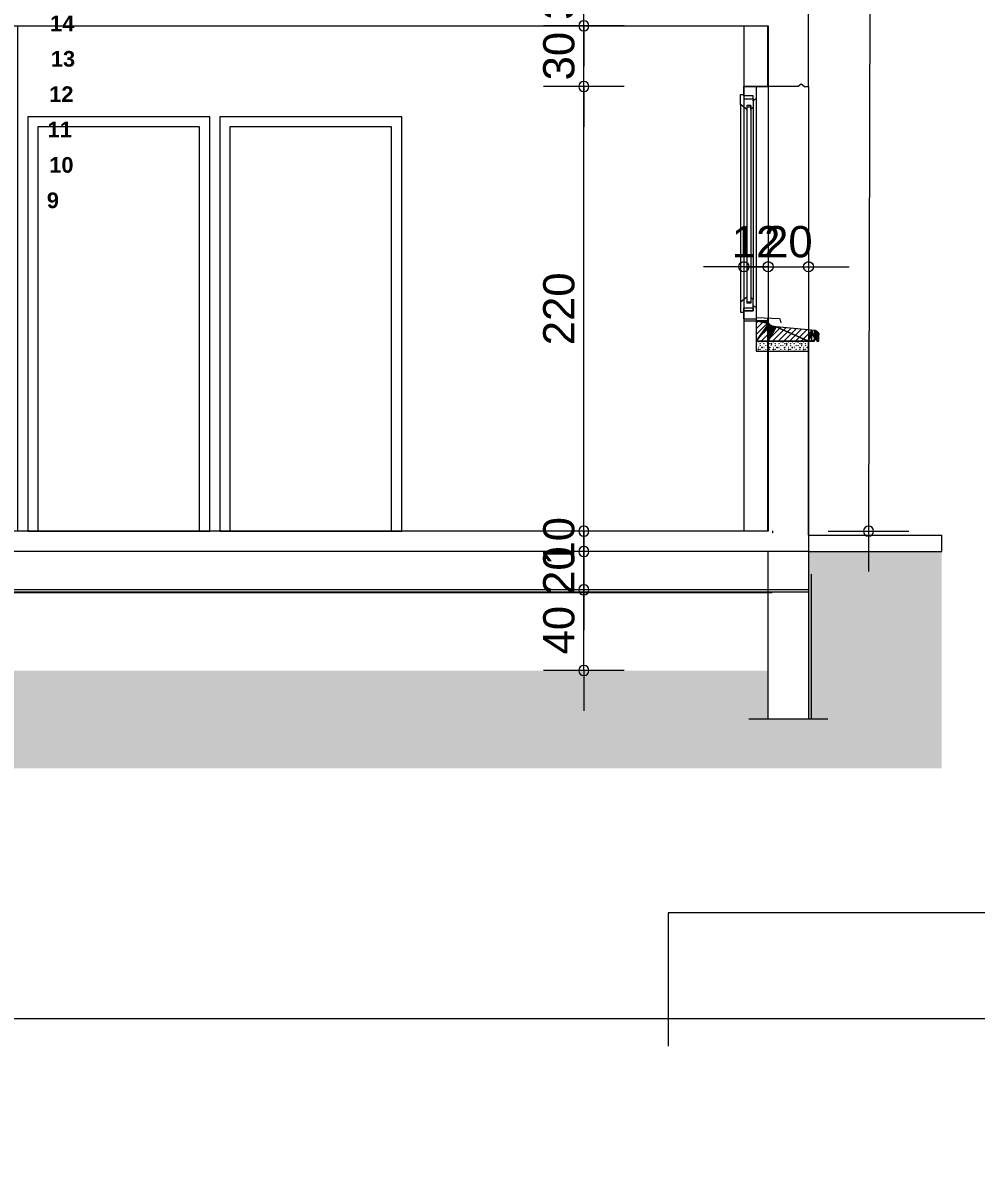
# Model space of a CAD drawing. Header units: metres. Extents: x 1.8 to 61.8, y -53.3 to -11.3.
# Drawn here: x 37.26 to 41.98, y -39.55 to -33.92 of the extents above; entities that cross this region are included whole.
import ezdxf
from ezdxf.enums import TextEntityAlignment as Align
from ezdxf.lldxf.tags import DXFTag

# ---------------------------------------------------------------- set-up
doc = ezdxf.new("R2010")
doc.units = ezdxf.units.M
doc.header["$MEASUREMENT"] = 0
doc.layers.add('Calque commun', color=7, linetype='Continuous')
doc.layers.add('Cotations', color=7, linetype='Continuous')
doc.styles.add('Arial4', font='arial.ttf', dxfattribs={"height": 0.154626})
doc.styles.add('Arial6', font='arialbd.ttf', dxfattribs={"height": 0.077267})
tags = doc.linetypes.add('HIDDEN', pattern=[0.375, 0.25, -0.125]).pattern_tags.tags
tags[6:7] = [DXFTag(74, 4), DXFTag(75, 0), DXFTag(340, '0'), DXFTag(46, 1.0), DXFTag(50, 0.0), DXFTag(44, 0.0), DXFTag(45, 0.0)]
tags[4:5] = [DXFTag(74, 4), DXFTag(75, 0), DXFTag(340, '0'), DXFTag(46, 1.0), DXFTag(50, 0.0), DXFTag(44, 0.0), DXFTag(45, 0.0)]
tags = doc.linetypes.add('HIDDENX2', pattern=[0.75, 0.5, -0.25]).pattern_tags.tags
tags[6:7] = [DXFTag(74, 4), DXFTag(75, 0), DXFTag(340, '0'), DXFTag(46, 1.0), DXFTag(50, 0.0), DXFTag(44, 0.0), DXFTag(45, 0.0)]
tags[4:5] = [DXFTag(74, 4), DXFTag(75, 0), DXFTag(340, '0'), DXFTag(46, 1.0), DXFTag(50, 0.0), DXFTag(44, 0.0), DXFTag(45, 0.0)]

# ---------------------------------------------------------------- blocks, each defined once
blk = doc.blocks.new('CARTDCE')
at = {"layer": 'Calque commun', "color": 9, "linetype": 'Continuous', "lineweight": 9}
for p, q in [((20.202, 28.93), (-21.798, 28.93)), ((-21.798, 28.93), (-21.798, 27.609))]:
    blk.add_line(p, q, dxfattribs=at)
blk = doc.blocks.new('new13')
at = {"layer": 'Cotations', "color": 14, "linetype": 'Continuous', "lineweight": 9}
blk.add_arc((0, 0), 0.5, 0, 359.9994, dxfattribs=at)
blk = doc.blocks.new('new14')
at = {"layer": 'Cotations', "color": 14, "linetype": 'Continuous', "lineweight": 9}
blk.add_arc((0, 0), 0.5, 0, 359.9994, dxfattribs=at)
blk = doc.blocks.new('DimLine49012')
at = {"layer": 'Cotations', "color": 14, "linetype": 'Continuous', "lineweight": 9}
for p, q in [((40.0393, -33.6304), (40.0393, -33.4304)), ((40.2393, -33.6304), (39.8393, -33.6304)), ((40.0393, -33.9304), (40.0393, -33.6304)), ((40.2393, -33.9304), (39.8393, -33.9304)), ((40.0393, -33.9304), (40.0393, -34.1304))]:
    blk.add_line(p, q, dxfattribs=at)
at = {"layer": 'Cotations', "color": 14, "linetype": 'Continuous', "lineweight": 9, "xscale": 0.05000000074505806, "yscale": 0.05000000074505806, "zscale": 0.05000000074505806}
for name, p, rotation in [('new14', (40.0393, -33.6304), -90.00000000000001), ('new13', (40.0393, -33.9304), 90)]:
    blk.add_blockref(name, p, dxfattribs=dict(at, rotation=rotation))
at = {"layer": 'Cotations', "color": 7, "linetype": 'Continuous', "lineweight": 9, "style": 'Arial4'}
blk.add_text('30', height=0.15463, rotation=90, dxfattribs=at).set_placement((40.0392, -33.7804), align=Align.BOTTOM_CENTER)
blk = doc.blocks.new('new25')
at = {"layer": 'Cotations', "color": 14, "linetype": 'Continuous', "lineweight": 9}
blk.add_arc((0, 0), 0.5, 0, 359.9994, dxfattribs=at)
blk = doc.blocks.new('new26')
at = {"layer": 'Cotations', "color": 14, "linetype": 'Continuous', "lineweight": 9}
blk.add_arc((0, 0), 0.5, 0, 359.9994, dxfattribs=at)
blk = doc.blocks.new('DimLine49051')
at = {"layer": 'Cotations', "color": 14, "linetype": 'Continuous', "lineweight": 9}
for p, q in [((40.0393, -33.9304), (40.0393, -33.7304)), ((40.2393, -33.9304), (39.8393, -33.9304)), ((40.0393, -34.2304), (40.0393, -33.9304)), ((40.2393, -34.2304), (39.8393, -34.2304)), ((40.0393, -34.2304), (40.0393, -34.4304))]:
    blk.add_line(p, q, dxfattribs=at)
at = {"layer": 'Cotations', "color": 14, "linetype": 'Continuous', "lineweight": 9, "xscale": 0.05000000074505806, "yscale": 0.05000000074505806, "zscale": 0.05000000074505806}
for name, p, rotation in [('new26', (40.0393, -33.9304), -90.00000000000001), ('new25', (40.0393, -34.2304), 90)]:
    blk.add_blockref(name, p, dxfattribs=dict(at, rotation=rotation))
at = {"layer": 'Cotations', "color": 7, "linetype": 'Continuous', "lineweight": 9, "style": 'Arial4'}
blk.add_text('30', height=0.15463, rotation=90, dxfattribs=at).set_placement((40.0392, -34.0804), align=Align.BOTTOM_CENTER)
blk = doc.blocks.new('new35')
at = {"layer": 'Cotations', "color": 14, "linetype": 'Continuous', "lineweight": 9}
blk.add_arc((0, 0), 0.5, 0, 359.9994, dxfattribs=at)
blk = doc.blocks.new('new36')
at = {"layer": 'Cotations', "color": 14, "linetype": 'Continuous', "lineweight": 9}
blk.add_arc((0, 0), 0.5, 0, 359.9994, dxfattribs=at)
blk = doc.blocks.new('DimLine49158')
at = {"layer": 'Cotations', "color": 14, "linetype": 'Continuous', "lineweight": 9}
for p, q in [((40.8314, -34.9219), (40.8314, -35.3219)), ((40.9514, -34.9219), (40.9514, -35.3219)), ((40.8314, -35.1219), (40.6314, -35.1219)), ((40.8314, -35.1219), (40.9514, -35.1219)), ((40.9514, -35.1219), (41.1514, -35.1219))]:
    blk.add_line(p, q, dxfattribs=at)
at = {"layer": 'Cotations', "color": 14, "linetype": 'Continuous', "lineweight": 9, "extrusion": (0, 0, -1), "xscale": 0.05000000074505806, "yscale": 0.05000000074505806, "zscale": 0.05000000074505806, "rotation": 180}
blk.add_blockref('new35', (-40.8314, -35.1219), dxfattribs=at)
at = {"layer": 'Cotations', "color": 14, "linetype": 'Continuous', "lineweight": 9, "extrusion": (0, 0, -1), "xscale": 0.05000000074505806, "yscale": 0.05000000074505806, "zscale": 0.05000000074505806}
blk.add_blockref('new36', (-40.9514, -35.1219), dxfattribs=at)
at = {"layer": 'Cotations', "color": 7, "linetype": 'Continuous', "lineweight": 9, "style": 'Arial4'}
blk.add_text('12', height=0.15463, dxfattribs=at).set_placement((40.8914, -35.1218), align=Align.BOTTOM_CENTER)
blk = doc.blocks.new('new37')
at = {"layer": 'Cotations', "color": 14, "linetype": 'Continuous', "lineweight": 9}
blk.add_arc((0, 0), 0.5, 0, 359.9994, dxfattribs=at)
blk = doc.blocks.new('new38')
at = {"layer": 'Cotations', "color": 14, "linetype": 'Continuous', "lineweight": 9}
blk.add_arc((0, 0), 0.5, 0, 359.9994, dxfattribs=at)
blk = doc.blocks.new('DimLine49164')
at = {"layer": 'Cotations', "color": 14, "linetype": 'Continuous', "lineweight": 9}
for p, q in [((40.9514, -34.9219), (40.9514, -35.3219)), ((41.1514, -34.9219), (41.1514, -35.3219)), ((40.9514, -35.1219), (40.7514, -35.1219)), ((40.9514, -35.1219), (41.1514, -35.1219)), ((41.1514, -35.1219), (41.3514, -35.1219))]:
    blk.add_line(p, q, dxfattribs=at)
at = {"layer": 'Cotations', "color": 14, "linetype": 'Continuous', "lineweight": 9, "extrusion": (0, 0, -1), "xscale": 0.05000000074505806, "yscale": 0.05000000074505806, "zscale": 0.05000000074505806, "rotation": 180}
blk.add_blockref('new37', (-40.9514, -35.1219), dxfattribs=at)
at = {"layer": 'Cotations', "color": 14, "linetype": 'Continuous', "lineweight": 9, "extrusion": (0, 0, -1), "xscale": 0.05000000074505806, "yscale": 0.05000000074505806, "zscale": 0.05000000074505806}
blk.add_blockref('new38', (-41.1514, -35.1219), dxfattribs=at)
at = {"layer": 'Cotations', "color": 7, "linetype": 'Continuous', "lineweight": 9, "style": 'Arial4'}
blk.add_text('20', height=0.15463, dxfattribs=at).set_placement((41.0514, -35.1218), align=Align.BOTTOM_CENTER)
blk = doc.blocks.new('new39')
at = {"layer": 'Cotations', "color": 14, "linetype": 'Continuous', "lineweight": 9}
blk.add_arc((0, 0), 0.5, 0, 359.9994, dxfattribs=at)
blk = doc.blocks.new('new40')
at = {"layer": 'Cotations', "color": 14, "linetype": 'Continuous', "lineweight": 9}
blk.add_arc((0, 0), 0.5, 0, 359.9994, dxfattribs=at)
blk = doc.blocks.new('DimLine49178')
at = {"layer": 'Cotations', "color": 14, "linetype": 'Continuous', "lineweight": 9}
for p, q in [((40.0393, -36.4304), (40.0393, -36.2304)), ((40.2393, -36.4304), (39.8393, -36.4304)), ((40.0393, -36.5304), (40.0393, -36.4304)), ((40.2393, -36.5304), (39.8393, -36.5304)), ((40.0393, -36.5304), (40.0393, -36.7304))]:
    blk.add_line(p, q, dxfattribs=at)
at = {"layer": 'Cotations', "color": 14, "linetype": 'Continuous', "lineweight": 9, "xscale": 0.05000000074505806, "yscale": 0.05000000074505806, "zscale": 0.05000000074505806}
for name, p, rotation in [('new40', (40.0393, -36.4304), -90.00000000000001), ('new39', (40.0393, -36.5304), 90)]:
    blk.add_blockref(name, p, dxfattribs=dict(at, rotation=rotation))
at = {"layer": 'Cotations', "color": 7, "linetype": 'Continuous', "lineweight": 9, "style": 'Arial4'}
blk.add_text('10', height=0.15463, rotation=90, dxfattribs=at).set_placement((40.0392, -36.4804), align=Align.BOTTOM_CENTER)
blk = doc.blocks.new('new41')
at = {"layer": 'Cotations', "color": 14, "linetype": 'Continuous', "lineweight": 9}
blk.add_arc((0, 0), 0.5, 0, 359.9994, dxfattribs=at)
blk = doc.blocks.new('new42')
at = {"layer": 'Cotations', "color": 14, "linetype": 'Continuous', "lineweight": 9}
blk.add_arc((0, 0), 0.5, 0, 359.9994, dxfattribs=at)
blk = doc.blocks.new('DimLine49184')
at = {"layer": 'Cotations', "color": 14, "linetype": 'Continuous', "lineweight": 9}
for p, q in [((40.0393, -36.5304), (40.0393, -36.3304)), ((40.2393, -36.5304), (39.8393, -36.5304)), ((40.0393, -36.7204), (40.0393, -36.5304)), ((40.2393, -36.7204), (39.8393, -36.7204)), ((40.0393, -36.7204), (40.0393, -36.9204))]:
    blk.add_line(p, q, dxfattribs=at)
at = {"layer": 'Cotations', "color": 14, "linetype": 'Continuous', "lineweight": 9, "xscale": 0.05000000074505806, "yscale": 0.05000000074505806, "zscale": 0.05000000074505806}
for name, p, rotation in [('new42', (40.0393, -36.5304), -90.00000000000001), ('new41', (40.0393, -36.7204), 90)]:
    blk.add_blockref(name, p, dxfattribs=dict(at, rotation=rotation))
at = {"layer": 'Cotations', "color": 7, "linetype": 'Continuous', "lineweight": 9, "style": 'Arial4'}
blk.add_text('20', height=0.15463, rotation=90, dxfattribs=at).set_placement((40.0392, -36.6254), align=Align.BOTTOM_CENTER)
blk = doc.blocks.new('new43')
at = {"layer": 'Cotations', "color": 14, "linetype": 'Continuous', "lineweight": 9}
blk.add_arc((0, 0), 0.5, 0, 359.9994, dxfattribs=at)
blk = doc.blocks.new('new44')
at = {"layer": 'Cotations', "color": 14, "linetype": 'Continuous', "lineweight": 9}
blk.add_arc((0, 0), 0.5, 0, 359.9994, dxfattribs=at)
blk = doc.blocks.new('DimLine49190')
at = {"layer": 'Cotations', "color": 14, "linetype": 'Continuous', "lineweight": 9}
for p, q in [((40.0393, -36.7204), (40.0393, -36.5204)), ((40.2393, -36.7204), (39.8393, -36.7204)), ((40.0393, -37.1192), (40.0393, -36.7204)), ((40.2393, -37.1192), (39.8393, -37.1192)), ((40.0393, -37.1192), (40.0393, -37.3192))]:
    blk.add_line(p, q, dxfattribs=at)
at = {"layer": 'Cotations', "color": 14, "linetype": 'Continuous', "lineweight": 9, "xscale": 0.05000000074505806, "yscale": 0.05000000074505806, "zscale": 0.05000000074505806}
for name, p, rotation in [('new44', (40.0393, -36.7204), -90.00000000000001), ('new43', (40.0393, -37.1192), 90)]:
    blk.add_blockref(name, p, dxfattribs=dict(at, rotation=rotation))
at = {"layer": 'Cotations', "color": 7, "linetype": 'Continuous', "lineweight": 9, "style": 'Arial4'}
blk.add_text('40', height=0.15463, rotation=90, dxfattribs=at).set_placement((40.0392, -36.9198), align=Align.BOTTOM_CENTER)
blk = doc.blocks.new('new45')
at = {"layer": 'Cotations', "color": 14, "linetype": 'Continuous', "lineweight": 9}
blk.add_arc((0, 0), 0.5, 0, 359.9994, dxfattribs=at)
blk = doc.blocks.new('new46')
at = {"layer": 'Cotations', "color": 14, "linetype": 'Continuous', "lineweight": 9}
blk.add_arc((0, 0), 0.5, 0, 359.9994, dxfattribs=at)
blk = doc.blocks.new('DimLine49203')
at = {"layer": 'Cotations', "color": 14, "linetype": 'Continuous', "lineweight": 9}
for p, q in [((40.0393, -36.4304), (40.0393, -36.2304)), ((40.2393, -36.4304), (39.8393, -36.4304)), ((40.0393, -36.5304), (40.0393, -36.4304)), ((40.2393, -36.5304), (39.8393, -36.5304)), ((40.0393, -36.5304), (40.0393, -36.7304))]:
    blk.add_line(p, q, dxfattribs=at)
at = {"layer": 'Cotations', "color": 14, "linetype": 'Continuous', "lineweight": 9, "xscale": 0.05000000074505806, "yscale": 0.05000000074505806, "zscale": 0.05000000074505806}
for name, p, rotation in [('new46', (40.0393, -36.4304), -90.00000000000001), ('new45', (40.0393, -36.5304), 90)]:
    blk.add_blockref(name, p, dxfattribs=dict(at, rotation=rotation))
at = {"layer": 'Cotations', "color": 7, "linetype": 'Continuous', "lineweight": 9, "style": 'Arial4'}
blk.add_text('10', height=0.15463, rotation=90, dxfattribs=at).set_placement((40.0392, -36.4804), align=Align.BOTTOM_CENTER)
blk = doc.blocks.new('new47')
at = {"layer": 'Cotations', "color": 14, "linetype": 'Continuous', "lineweight": 9}
blk.add_arc((0, 0), 0.5, 0, 359.9994, dxfattribs=at)
blk = doc.blocks.new('new48')
at = {"layer": 'Cotations', "color": 14, "linetype": 'Continuous', "lineweight": 9}
blk.add_arc((0, 0), 0.5, 0, 359.9994, dxfattribs=at)
blk = doc.blocks.new('DimLine49209')
at = {"layer": 'Cotations', "color": 14, "linetype": 'Continuous', "lineweight": 9}
for p, q in [((40.0393, -36.4304), (40.0393, -36.2304)), ((40.2393, -36.4304), (39.8393, -36.4304)), ((40.0393, -36.5304), (40.0393, -36.4304)), ((40.2393, -36.5304), (39.8393, -36.5304)), ((40.0393, -36.5304), (40.0393, -36.7304))]:
    blk.add_line(p, q, dxfattribs=at)
at = {"layer": 'Cotations', "color": 14, "linetype": 'Continuous', "lineweight": 9, "xscale": 0.05000000074505806, "yscale": 0.05000000074505806, "zscale": 0.05000000074505806}
for name, p, rotation in [('new48', (40.0393, -36.4304), -90.00000000000001), ('new47', (40.0393, -36.5304), 90)]:
    blk.add_blockref(name, p, dxfattribs=dict(at, rotation=rotation))
at = {"layer": 'Cotations', "color": 7, "linetype": 'Continuous', "lineweight": 9, "style": 'Arial4'}
blk.add_text('10', height=0.15463, rotation=90, dxfattribs=at).set_placement((40.0392, -36.4804), align=Align.BOTTOM_CENTER)
blk = doc.blocks.new('new53')
at = {"layer": 'Cotations', "color": 14, "linetype": 'Continuous', "lineweight": 9}
blk.add_arc((0, 0), 0.5, 0, 359.9994, dxfattribs=at)
blk = doc.blocks.new('new54')
at = {"layer": 'Cotations', "color": 14, "linetype": 'Continuous', "lineweight": 9}
blk.add_arc((0, 0), 0.5, 0, 359.9994, dxfattribs=at)
blk = doc.blocks.new('DimLine49246')
at = {"layer": 'Cotations', "color": 14, "linetype": 'Continuous', "lineweight": 9}
for p, q in [((40.0393, -34.2304), (40.0393, -34.0304)), ((40.2393, -34.2304), (39.8393, -34.2304)), ((40.0393, -36.4304), (40.0393, -34.2304)), ((40.2393, -36.4304), (39.8393, -36.4304)), ((40.0393, -36.4304), (40.0393, -36.6304))]:
    blk.add_line(p, q, dxfattribs=at)
at = {"layer": 'Cotations', "color": 14, "linetype": 'Continuous', "lineweight": 9, "xscale": 0.05000000074505806, "yscale": 0.05000000074505806, "zscale": 0.05000000074505806}
for name, p, rotation in [('new54', (40.0393, -34.2304), -90.00000000000001), ('new53', (40.0393, -36.4304), 90)]:
    blk.add_blockref(name, p, dxfattribs=dict(at, rotation=rotation))
at = {"layer": 'Cotations', "color": 7, "linetype": 'Continuous', "lineweight": 9, "style": 'Arial4'}
blk.add_text('220', height=0.15463, rotation=90, dxfattribs=at).set_placement((40.0392, -35.3304), align=Align.BOTTOM_CENTER)
blk = doc.blocks.new('new68')
at = {"layer": 'Cotations', "color": 14, "linetype": 'Continuous', "lineweight": 9}
blk.add_arc((0, 0), 0.5, 0, 359.9994, dxfattribs=at)
blk = doc.blocks.new('DimLine49315')
at = {"layer": 'Cotations', "color": 14, "linetype": 'Continuous', "lineweight": 9}
for p, q in [((41.4613, -31.0166), (41.4482, -36.4304)), ((41.2482, -36.4304), (41.6482, -36.4304)), ((41.4482, -36.4304), (41.4478, -36.6304))]:
    blk.add_line(p, q, dxfattribs=at)
at = {"layer": 'Cotations', "color": 14, "linetype": 'Continuous', "lineweight": 9, "xscale": 0.05000000203159213, "yscale": 0.05000000203159213, "zscale": 0.05000000074505806, "rotation": 89.86126708869475}
blk.add_blockref('new68', (41.4482, -36.4304), dxfattribs=at)
blk = doc.blocks.new('hatch28')
at = {"layer": 'Calque commun', "color": 7, "linetype": 'Continuous', "lineweight": 9}
for p, q in [((40.9032, -35.3904), (40.8929, -35.4007)), ((40.9314, -35.3904), (40.8929, -35.429)), ((40.9515, -35.3987), (40.8929, -35.4573)), ((40.9659, -35.4126), (40.8929, -35.4856)), ((40.9875, -35.4192), (40.9163, -35.4904)), ((41.0135, -35.4215), (40.9446, -35.4904)), ((41.0392, -35.424), (40.9729, -35.4904)), ((41.065, -35.4266), (41.0012, -35.4904)), ((41.0907, -35.4292), (41.0294, -35.4904)), ((41.1164, -35.4317), (41.0577, -35.4904)), ((41.1421, -35.4343), (41.086, -35.4904)), ((41.1679, -35.4368), (41.1143, -35.4904)), ((41.1919, -35.4411), (41.1426, -35.4904)), ((41.2029, -35.4584), (41.1709, -35.4904)), ((41.2029, -35.4867), (41.1991, -35.4904))]:
    blk.add_line(p, q, dxfattribs=at)
at = {"layer": 'Calque commun', "color": 7, "linetype": 'Continuous', "lineweight": 18}
mesh = blk.add_polyface(dxfattribs=at)
corners = [(40.9602, -35.4086), (40.9574, -35.406), (40.9514, -35.4904), (40.9917, -35.4193), (40.9879, -35.4193), (41.191, -35.4406), (41.1871, -35.4389), (41.1847, -35.4832), (41.1833, -35.4839), (41.1809, -35.4376), (41.1928, -35.4875), (41.193, -35.4889), (41.2029, -35.4904), (41.1923, -35.4861), (40.8929, -35.4904), (41.1891, -35.4396), (40.9732, -35.4162), (40.9697, -35.4147), (40.8929, -35.3904), (40.9504, -35.3972), (40.9486, -35.3939), (40.9804, -35.4183), (40.9768, -35.4174), (41.1928, -35.4417), (40.9549, -35.4033), (40.9525, -35.4003), (41.2029, -35.4575), (41.1904, -35.4839), (41.1915, -35.4848), (41.1514, -35.4904), (41.1664, -35.4904), (41.1664, -35.4367), (41.1814, -35.4861), (41.1822, -35.4848), (41.1851, -35.4383), (40.9841, -35.419), (41.1809, -35.4874), (40.9632, -35.4109), (41.1861, -35.4828), (40.9664, -35.4129), (41.1989, -35.4477), (41.1976, -35.446), (41.2018, -35.4534), (41.201, -35.4514), (41.2, -35.4495), (41.1809, -35.4904), (41.1807, -35.4889), (40.9471, -35.3904), (41.183, -35.4378), (41.2024, -35.4554), (41.1945, -35.443), (41.1876, -35.4828), (41.189, -35.4832), (41.1928, -35.4904), (41.1961, -35.4444)]
mesh.append_faces([[corners[k] for k in face] for face in [(18, 20, 47)]], dxfattribs={"vtx0": -1, "color": 7})
mesh.append_faces([[corners[k] for k in face] for face in [(5, 7, 23), (38, 23, 7), (3, 29, 31), (49, 38, 26), (26, 28, 12), (34, 7, 6), (8, 30, 33)]], dxfattribs={"vtx0": -1, "vtx1": -1, "color": 7})
mesh.append_faces([[corners[k] for k in face] for face in [(5, 6, 7), (34, 9, 7), (42, 44, 38), (8, 31, 30), (38, 41, 50)]], dxfattribs={"vtx0": -1, "vtx1": -1, "vtx2": -1, "color": 7})
mesh.append_faces([[corners[k] for k in face] for face in [(1, 14, 2), (18, 19, 20), (18, 24, 25), (26, 27, 28), (38, 40, 41), (38, 44, 40), (18, 25, 19), (8, 9, 31), (38, 50, 23), (26, 51, 52), (26, 52, 27), (3, 2, 29), (26, 38, 51)]], dxfattribs={"vtx0": -1, "vtx2": -1, "color": 7})
mesh.append_faces([[corners[k] for k in face] for face in [(45, 46, 30)]], dxfattribs={"vtx1": -1, "color": 7})
mesh.append_faces([[corners[k] for k in face] for face in [(0, 1, 2), (3, 4, 2), (8, 7, 9), (10, 11, 12), (13, 10, 12), (16, 17, 2), (21, 22, 2), (29, 30, 31), (32, 33, 30), (4, 35, 2), (36, 32, 30), (37, 0, 2), (17, 39, 2), (39, 37, 2), (28, 13, 12), (22, 16, 2), (49, 42, 38), (35, 21, 2), (1, 24, 14), (18, 14, 24), (46, 36, 30)]], dxfattribs={"vtx1": -1, "vtx2": -1, "color": 7})
mesh.append_faces([[corners[k] for k in face] for face in [(5, 15, 6), (42, 43, 44), (34, 48, 9), (11, 53, 12), (41, 54, 50)]], dxfattribs={"vtx2": -1, "color": 7})
blk = doc.blocks.new('Block50895')
at = {"layer": 'Calque commun', "color": 7, "linetype": 'Continuous', "lineweight": 9}
for p, q in [((40.8938, -35.5013), (40.8929, -35.5013)), ((40.8929, -35.5045), (40.8938, -35.5045)), ((40.8935, -35.5123), (40.8929, -35.5117)), ((40.8929, -35.5129), (40.8935, -35.5123)), ((40.8947, -35.5029), (40.8938, -35.5013)), ((40.8938, -35.5045), (40.8947, -35.5029)), ((40.9004, -35.531), (40.9013, -35.5294)), ((40.9013, -35.5327), (40.9004, -35.531)), ((40.9013, -35.5294), (40.9032, -35.5294)), ((40.9032, -35.5327), (40.9013, -35.5327)), ((40.9016, -35.4935), (40.9022, -35.4929)), ((40.9022, -35.4942), (40.9016, -35.4935)), ((40.9016, -35.5217), (40.9022, -35.521)), ((40.9022, -35.5223), (40.9016, -35.5217)), ((40.9022, -35.4929), (40.9029, -35.4935)), ((40.9029, -35.4935), (40.9022, -35.4942)), ((40.9022, -35.521), (40.9029, -35.5217)), ((40.9029, -35.5217), (40.9022, -35.5223)), ((40.9032, -35.5294), (40.9041, -35.531)), ((40.9041, -35.531), (40.9032, -35.5327)), ((40.911, -35.5029), (40.9116, -35.5023)), ((40.9116, -35.5035), (40.911, -35.5029)), ((40.911, -35.5123), (40.9116, -35.5117)), ((40.9116, -35.5129), (40.911, -35.5123)), ((40.911, -35.531), (40.9116, -35.5304)), ((40.9116, -35.5317), (40.911, -35.531)), ((40.9116, -35.5023), (40.9122, -35.5029)), ((40.9122, -35.5029), (40.9116, -35.5035)), ((40.9116, -35.5117), (40.9122, -35.5123)), ((40.9122, -35.5123), (40.9116, -35.5129)), ((40.9116, -35.5304), (40.9122, -35.531)), ((40.9122, -35.531), (40.9116, -35.5317)), ((40.9191, -35.5217), (40.92, -35.52)), ((40.92, -35.5233), (40.9191, -35.5217)), ((40.92, -35.52), (40.9219, -35.52)), ((40.9219, -35.5233), (40.92, -35.5233)), ((40.9204, -35.4935), (40.921, -35.4929)), ((40.921, -35.4942), (40.9204, -35.4935)), ((40.921, -35.4929), (40.9216, -35.4935)), ((40.9216, -35.4935), (40.921, -35.4942)), ((40.9219, -35.52), (40.9229, -35.5217)), ((40.9229, -35.5217), (40.9219, -35.5233)), ((40.9297, -35.5029), (40.9304, -35.5023)), ((40.9304, -35.5035), (40.9297, -35.5029)), ((40.9297, -35.5217), (40.9304, -35.521)), ((40.9304, -35.5223), (40.9297, -35.5217)), ((40.9304, -35.5023), (40.931, -35.5029)), ((40.931, -35.5029), (40.9304, -35.5035)), ((40.9304, -35.521), (40.931, -35.5217)), ((40.931, -35.5217), (40.9304, -35.5223)), ((40.9391, -35.4935), (40.9397, -35.4929)), ((40.9397, -35.4942), (40.9391, -35.4935)), ((40.9391, -35.5123), (40.9397, -35.5117)), ((40.9397, -35.5129), (40.9391, -35.5123)), ((40.9391, -35.531), (40.9397, -35.5304)), ((40.9397, -35.5317), (40.9391, -35.531)), ((40.9397, -35.4929), (40.9404, -35.4935)), ((40.9404, -35.4935), (40.9397, -35.4942)), ((40.9397, -35.5117), (40.9404, -35.5123)), ((40.9404, -35.5123), (40.9397, -35.5129)), ((40.9397, -35.5304), (40.9404, -35.531)), ((40.9404, -35.531), (40.9397, -35.5317)), ((40.9472, -35.4935), (40.9482, -35.4919)), ((40.9482, -35.4952), (40.9472, -35.4935)), ((40.9482, -35.4919), (40.95, -35.4919)), ((40.95, -35.4952), (40.9482, -35.4952)), ((40.9485, -35.5123), (40.9491, -35.5117)), ((40.9491, -35.5129), (40.9485, -35.5123)), ((40.9491, -35.5117), (40.9497, -35.5123)), ((40.9497, -35.5123), (40.9491, -35.5129)), ((40.95, -35.4919), (40.951, -35.4935)), ((40.951, -35.4935), (40.95, -35.4952)), ((40.9566, -35.5217), (40.9575, -35.52)), ((40.9575, -35.5233), (40.9566, -35.5217)), ((40.9575, -35.52), (40.9594, -35.52)), ((40.9594, -35.5233), (40.9575, -35.5233)), ((40.9579, -35.5029), (40.9585, -35.5023)), ((40.9585, -35.5035), (40.9579, -35.5029)), ((40.9579, -35.531), (40.9585, -35.5304)), ((40.9585, -35.5317), (40.9579, -35.531)), ((40.9585, -35.5023), (40.9591, -35.5029)), ((40.9591, -35.5029), (40.9585, -35.5035)), ((40.9585, -35.5304), (40.9591, -35.531)), ((40.9591, -35.531), (40.9585, -35.5317)), ((40.9594, -35.52), (40.9604, -35.5217)), ((40.9604, -35.5217), (40.9594, -35.5233)), ((40.966, -35.5029), (40.9669, -35.5013)), ((40.9669, -35.5045), (40.966, -35.5029)), ((40.9669, -35.5013), (40.9679, -35.5013)), ((40.9679, -35.5045), (40.9669, -35.5045)), ((40.9672, -35.5123), (40.9679, -35.5117)), ((40.9679, -35.5129), (40.9672, -35.5123)), ((40.9688, -35.5013), (40.9679, -35.5013)), ((40.9679, -35.5045), (40.9688, -35.5045)), ((40.9685, -35.5123), (40.9679, -35.5117)), ((40.9679, -35.5129), (40.9685, -35.5123)), ((40.9697, -35.5029), (40.9688, -35.5013)), ((40.9688, -35.5045), (40.9697, -35.5029)), ((40.9754, -35.531), (40.9763, -35.5294)), ((40.9763, -35.5327), (40.9754, -35.531)), ((40.9763, -35.5294), (40.9782, -35.5294)), ((40.9782, -35.5327), (40.9763, -35.5327)), ((40.9766, -35.4935), (40.9772, -35.4929)), ((40.9772, -35.4942), (40.9766, -35.4935)), ((40.9766, -35.5217), (40.9772, -35.521)), ((40.9772, -35.5223), (40.9766, -35.5217)), ((40.9772, -35.4929), (40.9779, -35.4935)), ((40.9779, -35.4935), (40.9772, -35.4942)), ((40.9772, -35.521), (40.9779, -35.5217)), ((40.9779, -35.5217), (40.9772, -35.5223)), ((40.9782, -35.5294), (40.9791, -35.531)), ((40.9791, -35.531), (40.9782, -35.5327)), ((40.986, -35.5029), (40.9866, -35.5023)), ((40.9866, -35.5035), (40.986, -35.5029)), ((40.986, -35.5123), (40.9866, -35.5117)), ((40.9866, -35.5129), (40.986, -35.5123)), ((40.986, -35.531), (40.9866, -35.5304)), ((40.9866, -35.5317), (40.986, -35.531)), ((40.9866, -35.5023), (40.9872, -35.5029)), ((40.9872, -35.5029), (40.9866, -35.5035)), ((40.9866, -35.5117), (40.9872, -35.5123)), ((40.9872, -35.5123), (40.9866, -35.5129)), ((40.9866, -35.5304), (40.9872, -35.531)), ((40.9872, -35.531), (40.9866, -35.5317)), ((40.9941, -35.5217), (40.995, -35.52)), ((40.995, -35.5233), (40.9941, -35.5217)), ((40.995, -35.52), (40.9969, -35.52)), ((40.9969, -35.5233), (40.995, -35.5233)), ((40.9954, -35.4935), (40.996, -35.4929)), ((40.996, -35.4942), (40.9954, -35.4935)), ((40.996, -35.4929), (40.9966, -35.4935)), ((40.9966, -35.4935), (40.996, -35.4942)), ((40.9969, -35.52), (40.9979, -35.5217)), ((40.9979, -35.5217), (40.9969, -35.5233)), ((41.0047, -35.5029), (41.0054, -35.5023)), ((41.0054, -35.5035), (41.0047, -35.5029)), ((41.0047, -35.5217), (41.0054, -35.521)), ((41.0054, -35.5223), (41.0047, -35.5217)), ((41.0054, -35.5023), (41.006, -35.5029)), ((41.006, -35.5029), (41.0054, -35.5035)), ((41.0054, -35.521), (41.006, -35.5217)), ((41.006, -35.5217), (41.0054, -35.5223)), ((41.0141, -35.4935), (41.0147, -35.4929)), ((41.0147, -35.4942), (41.0141, -35.4935)), ((41.0141, -35.5123), (41.0147, -35.5117)), ((41.0147, -35.5129), (41.0141, -35.5123)), ((41.0141, -35.531), (41.0147, -35.5304)), ((41.0147, -35.5317), (41.0141, -35.531)), ((41.0147, -35.4929), (41.0154, -35.4935)), ((41.0154, -35.4935), (41.0147, -35.4942)), ((41.0147, -35.5117), (41.0154, -35.5123)), ((41.0154, -35.5123), (41.0147, -35.5129)), ((41.0147, -35.5304), (41.0154, -35.531)), ((41.0154, -35.531), (41.0147, -35.5317)), ((41.0222, -35.4935), (41.0232, -35.4919)), ((41.0232, -35.4952), (41.0222, -35.4935)), ((41.0232, -35.4919), (41.025, -35.4919)), ((41.025, -35.4952), (41.0232, -35.4952)), ((41.0235, -35.5123), (41.0241, -35.5117)), ((41.0241, -35.5129), (41.0235, -35.5123)), ((41.0241, -35.5117), (41.0247, -35.5123)), ((41.0247, -35.5123), (41.0241, -35.5129)), ((41.025, -35.4919), (41.026, -35.4935)), ((41.026, -35.4935), (41.025, -35.4952)), ((41.0316, -35.5217), (41.0326, -35.52)), ((41.0326, -35.5233), (41.0316, -35.5217)), ((41.0326, -35.52), (41.0344, -35.52)), ((41.0344, -35.5233), (41.0326, -35.5233)), ((41.0329, -35.5029), (41.0335, -35.5023)), ((41.0335, -35.5035), (41.0329, -35.5029)), ((41.0329, -35.531), (41.0335, -35.5304)), ((41.0335, -35.5317), (41.0329, -35.531)), ((41.0335, -35.5023), (41.0341, -35.5029)), ((41.0341, -35.5029), (41.0335, -35.5035)), ((41.0335, -35.5304), (41.0341, -35.531)), ((41.0341, -35.531), (41.0335, -35.5317)), ((41.0344, -35.52), (41.0354, -35.5217)), ((41.0354, -35.5217), (41.0344, -35.5233)), ((41.041, -35.5029), (41.0419, -35.5013)), ((41.0419, -35.5045), (41.041, -35.5029)), ((41.0419, -35.5013), (41.0429, -35.5013)), ((41.0429, -35.5045), (41.0419, -35.5045)), ((41.0422, -35.5123), (41.0429, -35.5117)), ((41.0429, -35.5129), (41.0422, -35.5123)), ((41.0438, -35.5013), (41.0429, -35.5013)), ((41.0429, -35.5045), (41.0438, -35.5045)), ((41.0435, -35.5123), (41.0429, -35.5117)), ((41.0429, -35.5129), (41.0435, -35.5123)), ((41.0447, -35.5029), (41.0438, -35.5013)), ((41.0438, -35.5045), (41.0447, -35.5029)), ((41.0504, -35.531), (41.0513, -35.5294)), ((41.0513, -35.5327), (41.0504, -35.531)), ((41.0513, -35.5294), (41.0532, -35.5294)), ((41.0532, -35.5327), (41.0513, -35.5327)), ((41.0516, -35.4935), (41.0522, -35.4929)), ((41.0522, -35.4942), (41.0516, -35.4935)), ((41.0516, -35.5217), (41.0522, -35.521)), ((41.0522, -35.5223), (41.0516, -35.5217)), ((41.0522, -35.4929), (41.0529, -35.4935)), ((41.0529, -35.4935), (41.0522, -35.4942)), ((41.0522, -35.521), (41.0529, -35.5217)), ((41.0529, -35.5217), (41.0522, -35.5223)), ((41.0532, -35.5294), (41.0541, -35.531)), ((41.0541, -35.531), (41.0532, -35.5327)), ((41.061, -35.5029), (41.0616, -35.5023)), ((41.0616, -35.5035), (41.061, -35.5029)), ((41.061, -35.5123), (41.0616, -35.5117)), ((41.0616, -35.5129), (41.061, -35.5123)), ((41.061, -35.531), (41.0616, -35.5304)), ((41.0616, -35.5317), (41.061, -35.531)), ((41.0616, -35.5023), (41.0622, -35.5029)), ((41.0622, -35.5029), (41.0616, -35.5035)), ((41.0616, -35.5117), (41.0622, -35.5123)), ((41.0622, -35.5123), (41.0616, -35.5129)), ((41.0616, -35.5304), (41.0622, -35.531)), ((41.0622, -35.531), (41.0616, -35.5317)), ((41.0691, -35.5217), (41.07, -35.52)), ((41.07, -35.5233), (41.0691, -35.5217)), ((41.07, -35.52), (41.0719, -35.52)), ((41.0719, -35.5233), (41.07, -35.5233)), ((41.0704, -35.4935), (41.071, -35.4929)), ((41.071, -35.4942), (41.0704, -35.4935)), ((41.071, -35.4929), (41.0716, -35.4935)), ((41.0716, -35.4935), (41.071, -35.4942)), ((41.0719, -35.52), (41.0729, -35.5217)), ((41.0729, -35.5217), (41.0719, -35.5233)), ((41.0797, -35.5029), (41.0804, -35.5023)), ((41.0804, -35.5035), (41.0797, -35.5029)), ((41.0797, -35.5217), (41.0804, -35.521)), ((41.0804, -35.5223), (41.0797, -35.5217)), ((41.0804, -35.5023), (41.081, -35.5029)), ((41.081, -35.5029), (41.0804, -35.5035)), ((41.0804, -35.521), (41.081, -35.5217)), ((41.081, -35.5217), (41.0804, -35.5223)), ((41.0891, -35.4935), (41.0897, -35.4929)), ((41.0897, -35.4942), (41.0891, -35.4935)), ((41.0891, -35.5123), (41.0897, -35.5117)), ((41.0897, -35.5129), (41.0891, -35.5123)), ((41.0891, -35.531), (41.0897, -35.5304)), ((41.0897, -35.5317), (41.0891, -35.531)), ((41.0897, -35.4929), (41.0904, -35.4935)), ((41.0904, -35.4935), (41.0897, -35.4942)), ((41.0897, -35.5117), (41.0904, -35.5123)), ((41.0904, -35.5123), (41.0897, -35.5129)), ((41.0897, -35.5304), (41.0904, -35.531)), ((41.0904, -35.531), (41.0897, -35.5317)), ((41.0972, -35.4935), (41.0982, -35.4919)), ((41.0982, -35.4952), (41.0972, -35.4935)), ((41.0982, -35.4919), (41.1, -35.4919)), ((41.1, -35.4952), (41.0982, -35.4952)), ((41.0985, -35.5123), (41.0991, -35.5117)), ((41.0991, -35.5129), (41.0985, -35.5123)), ((41.0991, -35.5117), (41.0997, -35.5123)), ((41.0997, -35.5123), (41.0991, -35.5129)), ((41.1, -35.4919), (41.101, -35.4935)), ((41.101, -35.4935), (41.1, -35.4952)), ((41.1066, -35.5217), (41.1075, -35.52)), ((41.1075, -35.5233), (41.1066, -35.5217)), ((41.1075, -35.52), (41.1094, -35.52)), ((41.1094, -35.5233), (41.1075, -35.5233)), ((41.1079, -35.5029), (41.1085, -35.5023)), ((41.1085, -35.5035), (41.1079, -35.5029)), ((41.1079, -35.531), (41.1085, -35.5304)), ((41.1085, -35.5317), (41.1079, -35.531)), ((41.1085, -35.5023), (41.1091, -35.5029)), ((41.1091, -35.5029), (41.1085, -35.5035)), ((41.1085, -35.5304), (41.1091, -35.531)), ((41.1091, -35.531), (41.1085, -35.5317)), ((41.1094, -35.52), (41.1104, -35.5217)), ((41.1104, -35.5217), (41.1094, -35.5233)), ((41.116, -35.5029), (41.1169, -35.5013)), ((41.1169, -35.5045), (41.116, -35.5029)), ((41.1169, -35.5013), (41.1179, -35.5013)), ((41.1179, -35.5045), (41.1169, -35.5045)), ((41.1172, -35.5123), (41.1179, -35.5117)), ((41.1179, -35.5129), (41.1172, -35.5123)), ((41.1188, -35.5013), (41.1179, -35.5013)), ((41.1179, -35.5045), (41.1188, -35.5045)), ((41.1185, -35.5123), (41.1179, -35.5117)), ((41.1179, -35.5129), (41.1185, -35.5123)), ((41.1197, -35.5029), (41.1188, -35.5013)), ((41.1188, -35.5045), (41.1197, -35.5029)), ((41.1254, -35.531), (41.1263, -35.5294)), ((41.1263, -35.5327), (41.1254, -35.531)), ((41.1263, -35.5294), (41.1282, -35.5294)), ((41.1282, -35.5327), (41.1263, -35.5327)), ((41.1266, -35.4935), (41.1272, -35.4929)), ((41.1272, -35.4942), (41.1266, -35.4935)), ((41.1266, -35.5217), (41.1272, -35.521)), ((41.1272, -35.5223), (41.1266, -35.5217)), ((41.1272, -35.4929), (41.1279, -35.4935)), ((41.1279, -35.4935), (41.1272, -35.4942)), ((41.1272, -35.521), (41.1279, -35.5217)), ((41.1279, -35.5217), (41.1272, -35.5223)), ((41.1282, -35.5294), (41.1291, -35.531)), ((41.1291, -35.531), (41.1282, -35.5327)), ((41.136, -35.5029), (41.1366, -35.5023)), ((41.1366, -35.5035), (41.136, -35.5029)), ((41.136, -35.5123), (41.1366, -35.5117)), ((41.1366, -35.5129), (41.136, -35.5123)), ((41.136, -35.531), (41.1366, -35.5304)), ((41.1366, -35.5317), (41.136, -35.531)), ((41.1366, -35.5023), (41.1372, -35.5029)), ((41.1372, -35.5029), (41.1366, -35.5035)), ((41.1366, -35.5117), (41.1372, -35.5123)), ((41.1372, -35.5123), (41.1366, -35.5129)), ((41.1366, -35.5304), (41.1372, -35.531)), ((41.1372, -35.531), (41.1366, -35.5317)), ((41.1441, -35.5217), (41.145, -35.52)), ((41.145, -35.5233), (41.1441, -35.5217)), ((41.145, -35.52), (41.1469, -35.52)), ((41.1469, -35.5233), (41.145, -35.5233)), ((41.1454, -35.4935), (41.146, -35.4929)), ((41.146, -35.4942), (41.1454, -35.4935)), ((41.146, -35.4929), (41.1466, -35.4935)), ((41.1466, -35.4935), (41.146, -35.4942)), ((41.1469, -35.52), (41.1479, -35.5217)), ((41.1479, -35.5217), (41.1469, -35.5233)), ((40.911, -35.5404), (40.9116, -35.5398)), ((40.9116, -35.5398), (40.9122, -35.5404)), ((40.9285, -35.5404), (40.9294, -35.5388)), ((40.9294, -35.5388), (40.9313, -35.5388)), ((40.9313, -35.5388), (40.9322, -35.5404)), ((40.986, -35.5404), (40.9866, -35.5398)), ((40.9866, -35.5398), (40.9872, -35.5404)), ((41.0035, -35.5404), (41.0044, -35.5388)), ((41.0044, -35.5388), (41.0063, -35.5388)), ((41.0063, -35.5388), (41.0072, -35.5404)), ((41.061, -35.5404), (41.0616, -35.5398)), ((41.0616, -35.5398), (41.0622, -35.5404)), ((41.0785, -35.5404), (41.0794, -35.5388)), ((41.0794, -35.5388), (41.0813, -35.5388)), ((41.0813, -35.5388), (41.0822, -35.5404)), ((41.136, -35.5404), (41.1366, -35.5398)), ((41.1366, -35.5398), (41.1372, -35.5404))]:
    blk.add_line(p, q, dxfattribs=at)
blk = doc.blocks.new('pattern5')
at = {"layer": 'Calque commun', "color": 0, "linetype": 'ByBlock', "lineweight": -2}
blk.add_blockref('Block50895', (0, 0), dxfattribs=at)
at = {"layer": 'Calque commun', "color": 7, "linetype": 'Continuous', "lineweight": 18}
mesh = blk.add_polyface(dxfattribs=at)
corners = [(40.8929, -35.4904), (40.8929, -35.5404), (41.1514, -35.5404), (41.1514, -35.4904)]
mesh.append_faces([[corners[k] for k in face] for face in [(0, 1, 2, 3)]], dxfattribs={"color": 7})

msp = doc.modelspace()

# ---------------------------------------------------------------- hatches: boundary and pattern name
at = {"layer": 'Calque commun', "linetype": 'Continuous', "lineweight": 18}
msp.add_hatch(color=9, dxfattribs=at).paths.add_polyline_path([(41.8099, -37.6027), (41.8099, -36.5304), (41.1514, -36.5304), (41.1514, -37.1354), (41.1514, -37.3594), (40.9514, -37.3594), (40.9514, -37.1204), (32.3498, -37.1204), (32.3498, -37.3594), (32.1498, -37.3594), (32.1498, -36.6804), (31.4709, -36.6804), (31.4709, -37.6027)])

# ---------------------------------------------------------------- linework, layer by layer
at = {"layer": 'Calque commun', "color": 7, "linetype": 'Continuous', "lineweight": 18}
for p, q in [((41.1514, -34.2304), (41.1514, -33.5887)), ((32.3498, -33.9304), (40.9514, -33.9304)), ((34.8359, -33.9304), (40.4811, -33.9304)), ((40.8314, -33.9304), (40.8314, -34.2304)), ((40.9514, -34.2304), (40.9514, -33.9304)), ((40.9548, -34.2304), (40.8314, -34.2304)), ((41.0996, -34.2304), (40.9514, -34.2304)), ((41.1146, -34.219), (41.0996, -34.2304)), ((41.1296, -34.2304), (41.1146, -34.219)), ((41.1296, -34.2304), (41.1514, -34.2304)), ((40.8314, -35.3804), (40.8929, -35.3804)), ((40.8314, -35.3804), (40.8314, -36.4304)), ((40.9514, -36.4304), (40.9514, -35.5404)), ((41.1514, -36.4504), (41.1514, -35.5404)), ((40.9514, -36.4304), (32.4697, -36.4304)), ((41.1514, -36.4504), (41.8099, -36.4504)), ((41.1514, -36.4623), (41.1514, -36.5304)), ((41.8099, -36.5304), (41.8099, -36.4504)), ((41.1514, -36.5304), (32.1498, -36.5304)), ((40.9514, -36.7204), (40.9514, -36.5304)), ((41.1514, -36.5304), (41.1514, -37.3594)), ((40.9514, -36.7204), (32.1498, -36.7204)), ((41.1514, -36.7204), (40.8514, -36.7204)), ((40.9514, -37.3594), (40.9514, -36.7204)), ((40.9514, -36.7306), (41.1514, -36.7306))]:
    msp.add_line(p, q, dxfattribs=at)
at = {"layer": 'Calque commun', "color": 3, "linetype": 'ByBlock', "lineweight": -2}
for p, q in [((40.9514, -34.2304), (40.9514, -33.9304)), ((40.9514, -36.4304), (40.9514, -35.3754)), ((32.3691, -36.7313), (40.9708, -36.7313))]:
    msp.add_line(p, q, dxfattribs=at)
at = {"layer": 'Calque commun', "color": 7, "linetype": 'Continuous', "lineweight": 9}
for p, q in [((40.8314, -34.2304), (40.9514, -34.2304)), ((40.8314, -34.2304), (40.9514, -34.2304)), ((40.9548, -34.2304), (40.8314, -34.2304)), ((40.8314, -34.2769), (40.8314, -34.2304)), ((40.8929, -34.2304), (40.8929, -35.3904)), ((40.9514, -34.2304), (40.9514, -35.3775)), ((41.1146, -34.219), (41.1146, -34.219)), ((41.1514, -34.2304), (41.1514, -36.4623)), ((41.1514, -34.2304), (41.1514, -35.4352)), ((40.8149, -34.2699), (40.8314, -34.2699)), ((40.8149, -34.3199), (40.8149, -34.2699)), ((40.8314, -34.2699), (40.8314, -34.2919)), ((40.8779, -34.2769), (40.8314, -34.2769)), ((40.8314, -34.2919), (40.8779, -34.2919)), ((40.8779, -34.2919), (40.8779, -34.2769)), ((40.8929, -34.2919), (40.8779, -34.3019)), ((40.8779, -34.3019), (40.8779, -34.2919)), ((40.8779, -34.2919), (40.8779, -34.3326)), ((40.8929, -34.2769), (40.8929, -34.2919)), ((40.8456, -34.3443), (40.8149, -34.3199)), ((40.8149, -34.3199), (40.8149, -35.2974)), ((40.8656, -34.3246), (40.8456, -34.3246)), ((40.8456, -34.3246), (40.8456, -34.3443)), ((40.8456, -34.3246), (40.8456, -35.3027)), ((40.8656, -34.3326), (40.8456, -34.3326)), ((40.8656, -34.3326), (40.8656, -34.3246)), ((40.8656, -34.3246), (40.8656, -35.3027)), ((40.8779, -34.3326), (40.8656, -34.3442)), ((40.8656, -34.3442), (40.8656, -34.3326)), ((40.8779, -34.3326), (40.8779, -35.2847)), ((40.8456, -35.273), (40.8149, -35.2974)), ((40.8149, -35.2974), (40.8149, -35.3474)), ((40.8656, -35.2967), (40.8456, -35.2967)), ((40.8656, -35.3027), (40.8456, -35.3027)), ((40.8779, -35.2847), (40.8656, -35.2731)), ((40.8779, -35.3254), (40.8779, -35.2847)), ((40.8149, -35.3474), (40.8314, -35.3474)), ((40.8314, -35.3804), (40.8314, -35.3254)), ((40.8314, -35.3254), (40.8779, -35.3254)), ((40.8314, -35.3404), (40.8779, -35.3404)), ((40.8779, -35.3404), (40.8314, -35.3404)), ((40.8779, -35.3404), (40.8779, -35.3126)), ((40.8929, -35.3254), (40.8779, -35.3154)), ((40.8779, -35.3254), (40.8779, -35.3404)), ((40.8329, -35.3904), (40.9514, -35.3904)), ((40.8329, -35.3904), (40.9514, -35.3904)), ((41.0091, -35.3804), (40.8929, -35.3754)), ((40.9514, -35.3904), (40.9471, -35.3904)), ((40.9514, -35.3904), (40.9514, -35.3904)), ((41.0091, -35.3804), (41.0141, -35.3998)), ((41.1664, -35.4904), (41.1514, -35.4904)), ((40.9742, -36.4386), (40.9722, -36.4386)), ((41.1514, -36.5304), (41.8105, -36.5304))]:
    msp.add_line(p, q, dxfattribs=at)
at = {"layer": 'Calque commun', "color": 13, "linetype": 'Continuous', "lineweight": 9}
msp.add_line((40.9742, -36.4386), (40.9742, -36.4285), dxfattribs=at)
at = {"layer": 'Calque commun', "color": 7, "linetype": 'HIDDEN', "lineweight": 18}
msp.add_line((41.1641, -36.6425), (41.1641, -37.3594), dxfattribs=at)
at = {"layer": 'Calque commun', "color": 7, "linetype": 'HIDDENX2', "lineweight": 18}
msp.add_line((41.2474, -37.3594), (40.8553, -37.3594), dxfattribs=at)
at = {"layer": 'Cotations', "color": 7, "linetype": 'Continuous', "lineweight": 9}
msp.add_line((51.4434, -38.8432), (1.7636, -38.8432), dxfattribs=at)

# ---------------------------------------------------------------- block references
at = {"layer": 'Calque commun', "color": 0, "linetype": 'ByBlock', "lineweight": -2}
for name in ['hatch28', 'pattern5']:
    msp.add_blockref(name, (0, 0), dxfattribs=at)
at = {"layer": 'Calque commun', "color": 0, "linetype": 'ByBlock', "lineweight": -2, "xscale": 0.5, "yscale": 0.5, "zscale": 0.5}
msp.add_blockref('CARTDCE', (51.3562, -52.7825), dxfattribs=at)
at = {"layer": 'Cotations', "color": 14, "linetype": 'Continuous', "lineweight": 9}
for name in ['DimLine49315', 'DimLine49012', 'DimLine49051', 'DimLine49246', 'DimLine49158', 'DimLine49164', 'DimLine49178', 'DimLine49203', 'DimLine49209', 'DimLine49184', 'DimLine49190']:
    msp.add_blockref(name, (0, 0), dxfattribs=at)

# ---------------------------------------------------------------- texts
at = {"layer": 'Calque commun', "color": 5, "linetype": 'ByBlock', "lineweight": -2, "style": 'Arial6'}
for s, height, p in [('14', 0.07727, (37.3985, -33.9804)), ('13', 0.07727, (37.4025, -34.1554)), ('12', 0.07727, (37.3945, -34.3304)), ('11', 0.07727, (37.3866, -34.5054)), ('10', 0.07727, (37.3945, -34.6804)), ('9', 0.0773, (37.3826, -34.8554))]:
    msp.add_text(s, height=height, dxfattribs=at).set_placement(p, align=Align.BOTTOM_LEFT)

# ---------------------------------------------------------------- meshes
at = {"layer": 'Calque commun', "color": 7, "linetype": 'Continuous', "lineweight": 9}
mesh = msp.add_polyface(dxfattribs=at)
corners = [(61.7636, -11.3086), (1.7636, -11.3086), (1.7636, -53.3086), (61.7636, -53.3086)]
mesh.append_faces([[corners[k] for k in face] for face in [(0, 1, 2, 3)]], dxfattribs={"color": 7})
at = {"layer": 'Calque commun', "color": 20, "linetype": 'Continuous', "lineweight": 9}
mesh = msp.add_polyface(dxfattribs=at)
corners = [(37.2385, -33.9304), (40.8314, -33.9304), (40.8314, -36.4304), (37.2385, -36.4304)]
mesh.append_faces([[corners[k] for k in face] for face in [(0, 1, 2, 3)]], dxfattribs={"color": 20})
mesh = msp.add_polyface(dxfattribs=at)
corners = [(38.1885, -34.3804), (37.2885, -34.3804), (37.2885, -36.4304), (38.1885, -36.4304)]
mesh.append_faces([[corners[k] for k in face] for face in [(0, 1, 2, 3)]], dxfattribs={"color": 20})
mesh = msp.add_polyface(dxfattribs=at)
corners = [(39.1385, -34.3804), (38.2385, -34.3804), (38.2385, -36.4304), (39.1385, -36.4304)]
mesh.append_faces([[corners[k] for k in face] for face in [(0, 1, 2, 3)]], dxfattribs={"color": 20})
at = {"layer": 'Cotations', "color": 20, "linetype": 'Continuous', "lineweight": 9}
mesh = msp.add_polyface(dxfattribs=at)
corners = [(38.1385, -34.4304), (37.3385, -34.4304), (37.3385, -36.4304), (38.1385, -36.4304)]
mesh.append_faces([[corners[k] for k in face] for face in [(0, 1, 2, 3)]], dxfattribs={"color": 20})
mesh = msp.add_polyface(dxfattribs=at)
corners = [(39.0885, -34.4304), (38.2885, -34.4304), (38.2885, -36.4304), (39.0885, -36.4304)]
mesh.append_faces([[corners[k] for k in face] for face in [(0, 1, 2, 3)]], dxfattribs={"color": 20})

doc.saveas('drawing.dxf')
